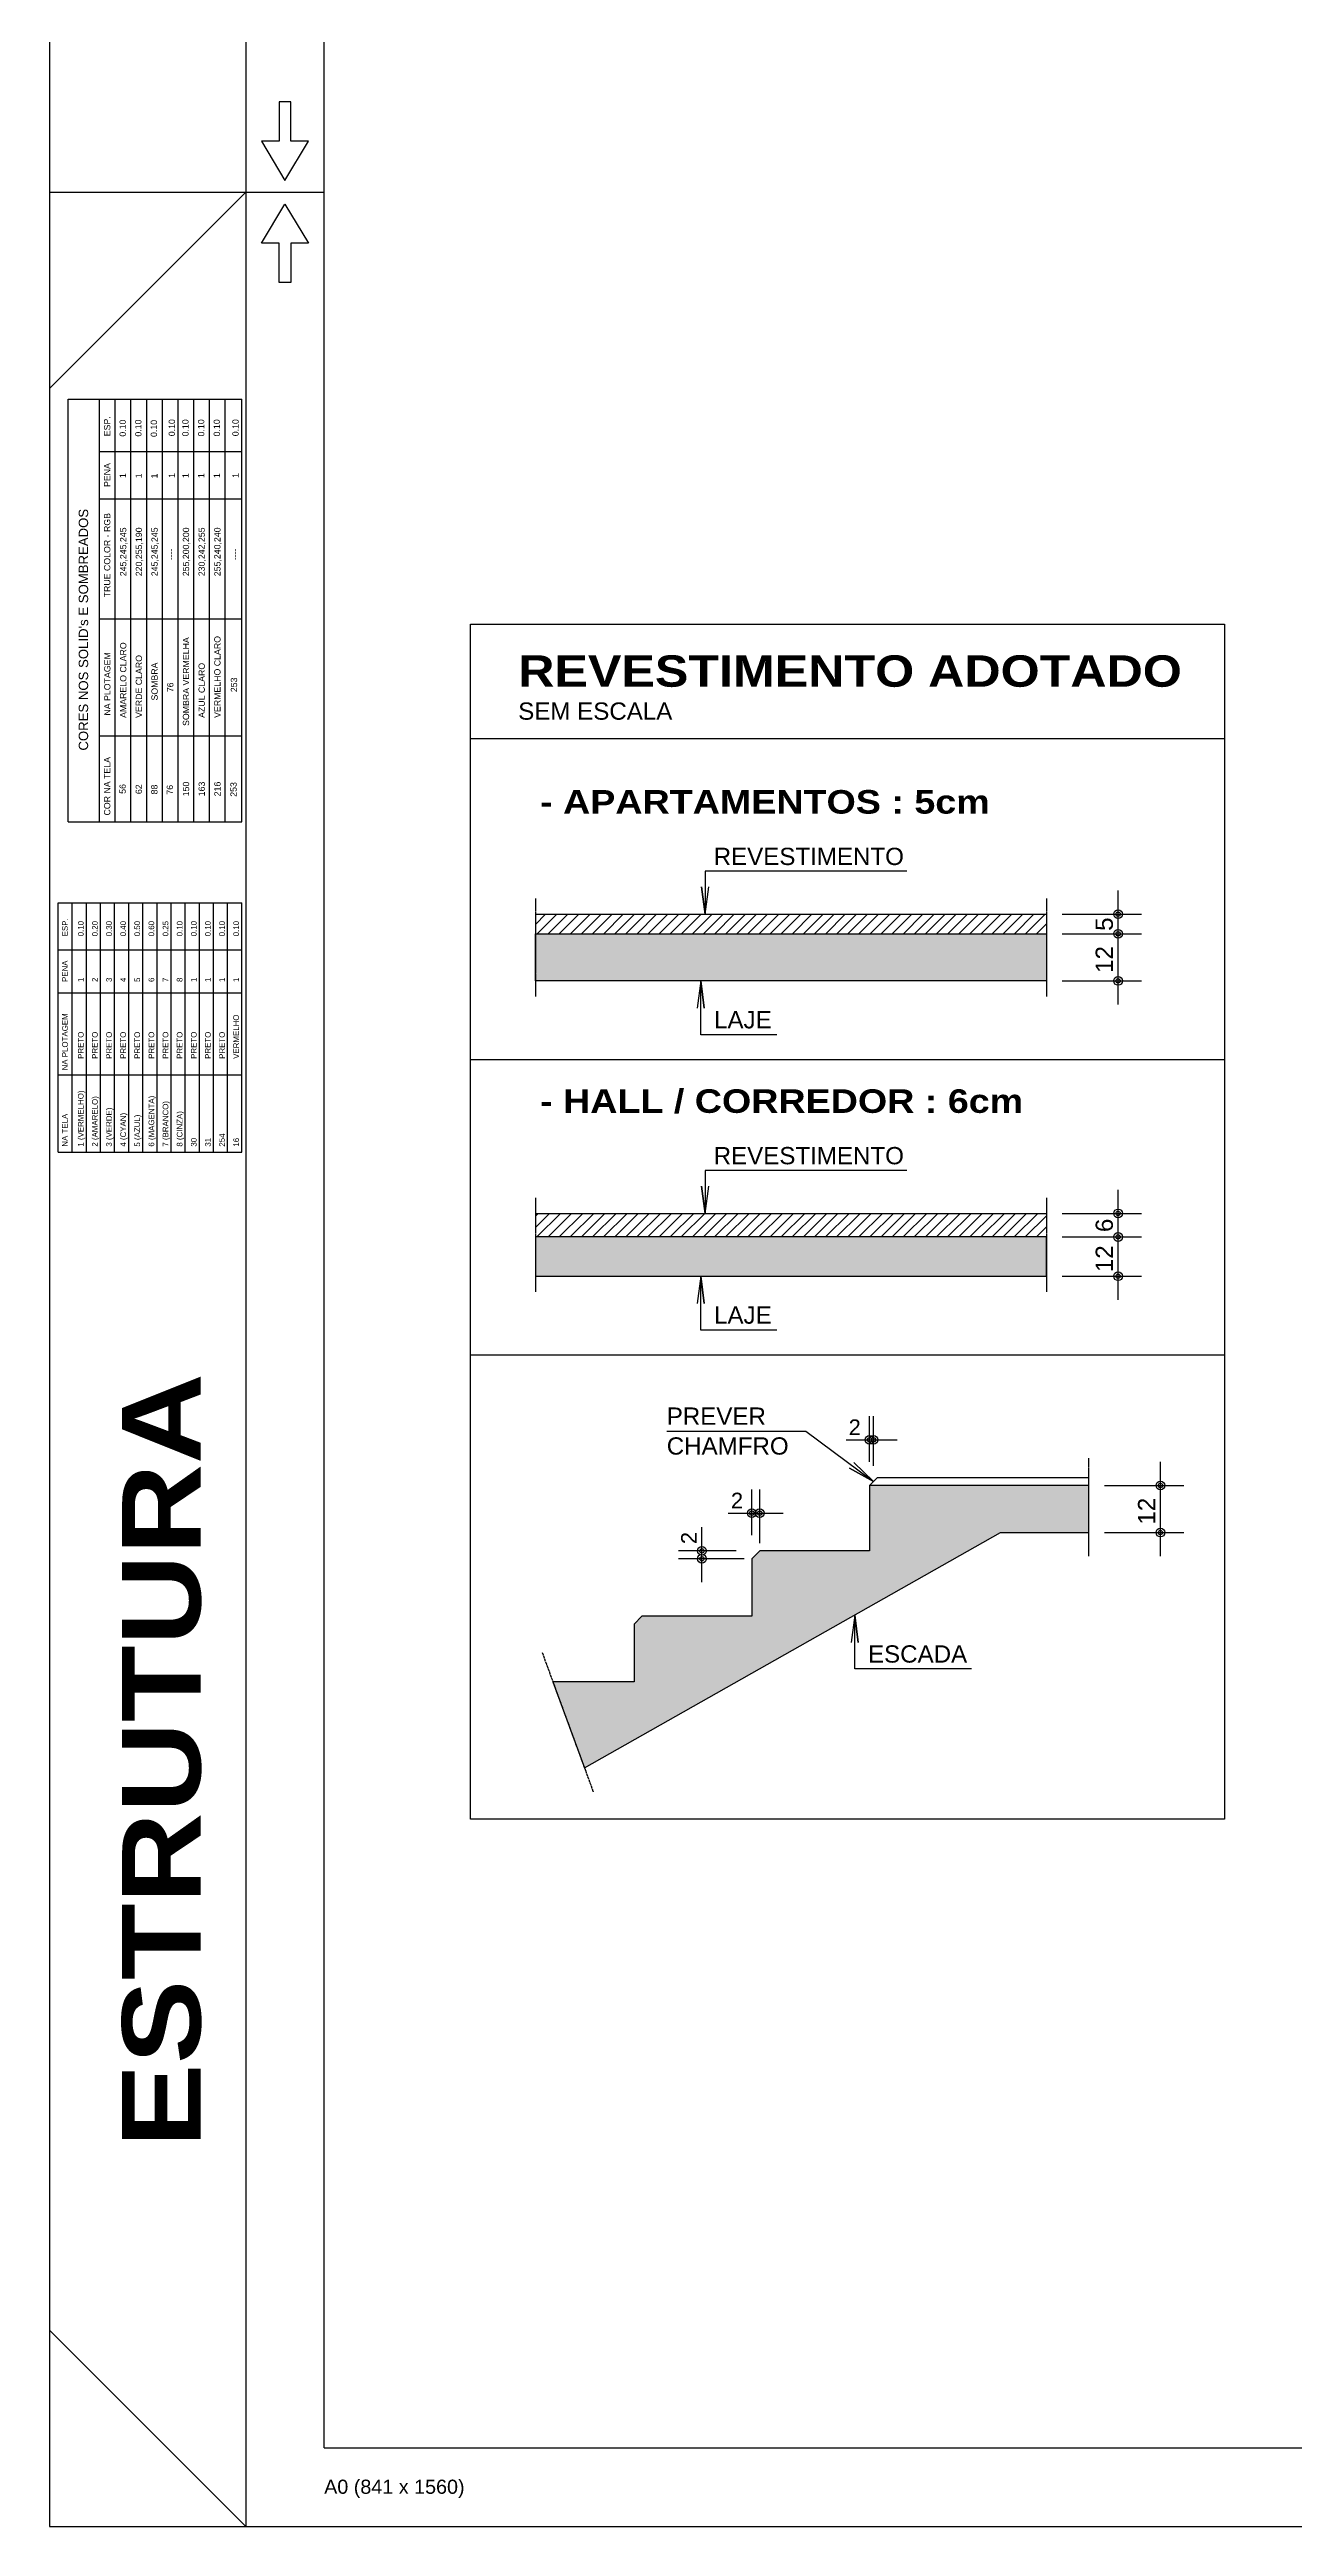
# Model space of a CAD drawing. Extents: x 0 to 7795, y 0 to 4205.
# Drawn here: x 0 to 793, y 0 to 1577 of the extents above; entities that cross this region are included whole.
import ezdxf

# ---------------------------------------------------------------- set-up
doc = ezdxf.new("R2010")
doc.units = 0
doc.header["$MEASUREMENT"] = 0
doc.linetypes.add('ESTILO_TQS_0007', pattern=[2.1, 1.5, -0.2, 0.2, -0.2])
for name, color, linetype in [('MTH-179', 1, 'CONTINUOUS'), ('MTH-18', 1, 'CONTINUOUS'), ('MTH-230', 1, 'CONTINUOUS'), ('MTH-COTAS7', 31, 'CONTINUOUS'), ('MTH-EIXO-215', 1, 'CONTINUOUS'), ('MTH-EIXO-217', 8, 'CONTINUOUS'), ('MTH-LINHA-CORTE', 5, 'CONTINUOUS'), ('MTH-MARGEM', 5, 'CONTINUOUS'), ('MTH-SIMB_COTA', 3, 'CONTINUOUS'), ('MTH-SOMBRA21', 150, 'CONTINUOUS'), ('MTH-TXT-NEGRITO', 5, 'CONTINUOUS'), ('MTH-TXT-NOTAS', 3, 'CONTINUOUS'), ('MTH-TXT2', 5, 'CONTINUOUS')]:
    doc.layers.add(name, color=color, linetype=linetype)
doc.styles.add('TQS_ARIAL', font='arial.ttf')
doc.styles.add('TQS_ARIAL_BLACK', font='ariblk.ttf')

msp = doc.modelspace()

# ---------------------------------------------------------------- linework, layer by layer
at = {"layer": 'MTH-179', "linetype": 'Continuous'}
for p, q in [((0.004008, 4204.998269), (0.004008, -0.002219)), ((125.004016, 4204.998269), (125.004016, -0.002219)), ((0.004008, 1486.247781), (175.004008, 1486.247781)), ((0.004008, 1361.247773), (125.004016, 1486.247781)), ((0.004008, 124.997788), (125.004016, -0.002219)), ((0.004008, -0.002219), (7795.004008, -0.002219))]:
    msp.add_line(p, q, dxfattribs=at)
for points in [[(150.004008, 1493.747781), (165.004008, 1518.747781), (153.754008, 1518.747781), (153.754008, 1543.747781), (146.254008, 1543.747781), (146.254008, 1518.747781), (135.004008, 1518.747781), (150.004008, 1493.747781)], [(150.004008, 1478.747781), (165.004008, 1453.747781), (153.754008, 1453.747781), (153.754008, 1428.747781), (146.254008, 1428.747781), (146.254008, 1453.747781), (135.004008, 1453.747781), (150.004008, 1478.747781)]]:
    msp.add_lwpolyline(points, dxfattribs=at)
at = {"layer": 'MTH-18', "linetype": 'Continuous'}
for p, q in [((309.627015, 1020.098124), (316.112272, 1026.583382)), ((310.68334, 1014.083382), (323.18334, 1026.583382)), ((317.754408, 1014.083382), (330.254408, 1026.583382)), ((324.825476, 1014.083382), (337.325476, 1026.583382)), ((331.896543, 1014.083382), (344.396543, 1026.583382)), ((338.967611, 1014.083382), (351.467611, 1026.583382)), ((346.038679, 1014.083382), (358.538679, 1026.583382)), ((353.109747, 1014.083382), (365.609747, 1026.583382)), ((360.180815, 1014.083382), (372.680815, 1026.583382)), ((367.251883, 1014.083382), (379.751883, 1026.583382)), ((374.32295, 1014.083382), (386.82295, 1026.583382)), ((381.394018, 1014.083382), (393.894018, 1026.583382)), ((388.465086, 1014.083382), (400.965086, 1026.583382)), ((395.536154, 1014.083382), (408.036154, 1026.583382)), ((402.607222, 1014.083382), (415.107222, 1026.583382)), ((409.678289, 1014.083382), (422.178289, 1026.583382)), ((416.749357, 1014.083382), (429.249357, 1026.583382)), ((423.820425, 1014.083382), (436.320425, 1026.583382)), ((430.891493, 1014.083382), (443.391493, 1026.583382)), ((437.962561, 1014.083382), (450.462561, 1026.583382)), ((445.033628, 1014.083382), (457.533628, 1026.583382)), ((452.104696, 1014.083382), (464.604696, 1026.583382)), ((459.175764, 1014.083382), (471.675764, 1026.583382)), ((466.246832, 1014.083382), (478.746832, 1026.583382)), ((473.3179, 1014.083382), (485.8179, 1026.583382)), ((480.388967, 1014.083382), (492.888967, 1026.583382)), ((487.460035, 1014.083382), (499.960035, 1026.583382)), ((494.531103, 1014.083382), (507.031103, 1026.583382)), ((501.602171, 1014.083382), (514.102171, 1026.583382)), ((508.673239, 1014.083382), (521.173239, 1026.583382)), ((515.744307, 1014.083382), (528.244307, 1026.583382)), ((522.815374, 1014.083382), (535.315374, 1026.583382)), ((529.886442, 1014.083382), (542.386442, 1026.583382)), ((536.95751, 1014.083382), (549.45751, 1026.583382)), ((544.028578, 1014.083382), (556.528578, 1026.583382)), ((551.099646, 1014.083382), (563.599646, 1026.583382)), ((558.170713, 1014.083382), (570.670713, 1026.583382)), ((565.241781, 1014.083382), (577.741781, 1026.583382)), ((572.312849, 1014.083382), (584.812849, 1026.583382)), ((579.383917, 1014.083382), (591.883917, 1026.583382)), ((586.454985, 1014.083382), (598.954985, 1026.583382)), ((593.526052, 1014.083382), (606.026052, 1026.583382)), ((600.59712, 1014.083382), (613.09712, 1026.583382)), ((607.668188, 1014.083382), (620.168188, 1026.583382)), ((614.739256, 1014.083382), (627.239256, 1026.583382)), ((621.810324, 1014.083382), (634.310324, 1026.583382)), ((628.881392, 1014.083382), (635.241036, 1020.443026)), ((268.133583, 934.09146), (748.636746, 934.09146)), ((309.627015, 827.149973), (318.523559, 836.046517)), ((309.627015, 834.221041), (311.452491, 836.046517)), ((310.594627, 821.046517), (325.594627, 836.046517)), ((317.665694, 821.046517), (332.665694, 836.046517)), ((324.736762, 821.046517), (339.736762, 836.046517)), ((331.80783, 821.046517), (346.80783, 836.046517)), ((338.878898, 821.046517), (353.878898, 836.046517)), ((345.949966, 821.046517), (360.949966, 836.046517)), ((353.021033, 821.046517), (368.021033, 836.046517)), ((360.092101, 821.046517), (375.092101, 836.046517)), ((367.163169, 821.046517), (382.163169, 836.046517)), ((374.234237, 821.046517), (389.234237, 836.046517)), ((381.305305, 821.046517), (396.305305, 836.046517)), ((388.376373, 821.046517), (403.376373, 836.046517)), ((395.44744, 821.046517), (410.44744, 836.046517)), ((402.518508, 821.046517), (417.518508, 836.046517)), ((409.589576, 821.046517), (424.589576, 836.046517)), ((416.660644, 821.046517), (431.660644, 836.046517)), ((423.731712, 821.046517), (438.731712, 836.046517)), ((430.802779, 821.046517), (445.802779, 836.046517)), ((437.873847, 821.046517), (452.873847, 836.046517)), ((444.944915, 821.046517), (459.944915, 836.046517)), ((452.015983, 821.046517), (467.015983, 836.046517)), ((459.087051, 821.046517), (474.087051, 836.046517)), ((466.158118, 821.046517), (481.158118, 836.046517)), ((473.229186, 821.046517), (488.229186, 836.046517)), ((480.300254, 821.046517), (495.300254, 836.046517)), ((487.371322, 821.046517), (502.371322, 836.046517)), ((494.44239, 821.046517), (509.44239, 836.046517)), ((501.513457, 821.046517), (516.513457, 836.046517)), ((508.584525, 821.046517), (523.584525, 836.046517)), ((515.655593, 821.046517), (530.655593, 836.046517)), ((522.726661, 821.046517), (537.726661, 836.046517)), ((529.797729, 821.046517), (544.797729, 836.046517)), ((536.868797, 821.046517), (551.868797, 836.046517)), ((543.939864, 821.046517), (558.939864, 836.046517)), ((551.010932, 821.046517), (566.010932, 836.046517)), ((558.082, 821.046517), (573.082, 836.046517)), ((565.153068, 821.046517), (580.153068, 836.046517)), ((572.224136, 821.046517), (587.224136, 836.046517)), ((579.295203, 821.046517), (594.295203, 836.046517)), ((586.366271, 821.046517), (601.366271, 836.046517)), ((593.437339, 821.046517), (608.437339, 836.046517)), ((600.508407, 821.046517), (615.508407, 836.046517)), ((607.579475, 821.046517), (622.579475, 836.046517)), ((614.650542, 821.046517), (629.650542, 836.046517)), ((621.72161, 821.046517), (635.241036, 834.565943)), ((628.792678, 821.046517), (635.241036, 827.494875)), ((268.133583, 746.054595), (748.636746, 746.054595))]:
    msp.add_line(p, q, dxfattribs=at)
at = {"layer": 'MTH-230', "linetype": 'Continuous'}
for p, q in [((11.921426, 1354.504695), (122.504012, 1354.504695)), ((31.921426, 1321.235799), (122.504012, 1321.235799)), ((31.921426, 1290.931238), (122.504012, 1290.931238)), ((31.921426, 1214.636428), (122.504012, 1214.636428)), ((31.921426, 1140.144072), (122.504012, 1140.144072)), ((11.921426, 1085.405048), (122.504012, 1085.405048)), ((5.504012, 1033.731676), (122.504012, 1033.731676)), ((5.504012, 1003.789669), (122.504012, 1003.789669)), ((5.504012, 976.515565), (122.504012, 976.515565)), ((5.504012, 924.216767), (122.504012, 924.216767)), ((5.504012, 874.951645), (122.504012, 874.951645))]:
    msp.add_line(p, q, dxfattribs=at)
for points in [[(11.921426, 1085.405048), (11.921426, 1354.504695)], [(31.921426, 1085.405048), (31.921426, 1354.504695)], [(41.921426, 1085.405048), (41.921426, 1354.504695)], [(51.921426, 1085.405048), (51.921426, 1354.504695)], [(61.921426, 1085.405048), (61.921426, 1354.504695)], [(71.921426, 1085.405048), (71.921426, 1354.504695)], [(81.921426, 1085.405048), (81.921426, 1354.504695)], [(91.921426, 1085.405048), (91.921426, 1354.504695)], [(101.921426, 1085.405048), (101.921426, 1354.504695)], [(111.921426, 1085.405048), (111.921426, 1354.504695)], [(122.504012, 1085.405048), (122.504012, 1354.504695)], [(5.504012, 874.951645), (5.504012, 1033.731676)], [(14.504012, 874.951645), (14.504012, 1033.731676)], [(23.504012, 874.951645), (23.504012, 1033.731676)], [(32.504012, 874.951645), (32.504012, 1033.731676)], [(41.504012, 874.951645), (41.504012, 1033.731676)], [(50.504012, 874.951645), (50.504012, 1033.731676)], [(59.504012, 874.951645), (59.504012, 1033.731676)], [(68.504012, 874.951645), (68.504012, 1033.731676)], [(77.504012, 874.951645), (77.504012, 1033.731676)], [(86.504012, 874.951645), (86.504012, 1033.731676)], [(95.504012, 874.951645), (95.504012, 1033.731676)], [(104.504012, 874.951645), (104.504012, 1033.731676)], [(113.504012, 874.951645), (113.504012, 1033.731676)], [(122.504012, 874.951645), (122.504012, 1033.731676)]]:
    msp.add_lwpolyline(points, dxfattribs=at)
at = {"layer": 'MTH-COTAS7', "linetype": 'Continuous'}
for p, q in [((680.823314, 999.083382), (680.823314, 1041.583382)), ((645.241036, 1026.583382), (695.823314, 1026.583382)), ((680.823314, 969.083382), (680.823314, 1029.083382)), ((645.241036, 1014.083382), (695.823314, 1014.083382)), ((645.241036, 1014.083382), (695.823314, 1014.083382)), ((645.241036, 984.083382), (695.823314, 984.083382)), ((645.241036, 836.046517), (695.823314, 836.046517)), ((680.823314, 806.046517), (680.823314, 851.046517)), ((680.823314, 781.046517), (680.823314, 836.046517)), ((645.241036, 821.046517), (695.823314, 821.046517)), ((645.241036, 821.046517), (695.823314, 821.046517)), ((645.241036, 796.046517), (695.823314, 796.046517)), ((522.497767, 677.812094), (522.497767, 706.861813)), ((524.997767, 675.312094), (524.997767, 706.861813)), ((507.497767, 691.861813), (539.997767, 691.861813)), ((672.218499, 662.812094), (722.800776, 662.812094)), ((707.800776, 617.812094), (707.800776, 677.812094)), ((447.497767, 631.162094), (447.497767, 660.211813)), ((452.497767, 626.162094), (452.497767, 660.211813)), ((415.697387, 601.162094), (415.697387, 636.162094)), ((432.497767, 645.211813), (467.497767, 645.211813)), ((672.218499, 632.812094), (722.800776, 632.812094)), ((437.497767, 621.162094), (400.697387, 621.162094)), ((442.497767, 616.162094), (400.697387, 616.162094))]:
    msp.add_line(p, q, dxfattribs=at)
for points in [[(546.2448, 1053.856886), (417.71576, 1053.856886), (417.71576, 1026.583382), (415.431552, 1043.933667), (417.71576, 1026.583382), (419.999968, 1043.933667)], [(463.413997, 949.837246), (414.926644, 949.837246), (414.926644, 984.083382), (417.210852, 966.733096), (414.926644, 984.083382), (412.642435, 966.733096)], [(546.2448, 863.320021), (417.71576, 863.320021), (417.71576, 836.046517), (415.431552, 853.396802), (417.71576, 836.046517), (419.999968, 853.396802)], [(463.413997, 761.800381), (414.926644, 761.800381), (414.926644, 796.046517), (417.210852, 778.696232), (414.926644, 796.046517), (412.642435, 778.696232)], [(393.296683, 697.46502), (481.905725, 697.46502), (524.997767, 665.312094), (509.725847, 673.85718), (524.997767, 665.312094), (512.457856, 677.518676)], [(587.500462, 546.02463), (513.007866, 546.02463), (513.007866, 580.270765), (515.292075, 562.92048), (513.007866, 580.270765), (510.723658, 562.92048)]]:
    msp.add_lwpolyline(points, dxfattribs=at)
for centre, radius in [((680.823314, 1026.583382), 2.8), ((680.823314, 1026.583382), 1.4), ((680.823314, 1014.083382), 2.8), ((680.823314, 1014.083382), 2.8), ((680.823314, 1014.083382), 1.4), ((680.823314, 1014.083382), 1.4), ((680.823314, 984.083382), 2.8), ((680.823314, 984.083382), 1.4), ((680.823314, 836.046517), 2.8), ((680.823314, 836.046517), 1.4), ((680.823314, 821.046517), 2.8), ((680.823314, 821.046517), 2.8), ((680.823314, 821.046517), 1.4), ((680.823314, 821.046517), 1.4), ((680.823314, 796.046517), 2.8), ((680.823314, 796.046517), 1.4), ((707.800776, 662.812094), 2.8), ((707.800776, 662.812094), 1.4), ((707.800776, 632.812094), 2.8), ((707.800776, 632.812094), 1.4)]:
    msp.add_circle(centre, radius, dxfattribs=at)
at = {"layer": 'MTH-EIXO-215', "linetype": 'Continuous'}
for p, q in [((309.627015, 1026.583382), (635.241036, 1026.583382)), ((309.627015, 836.046517), (635.241036, 836.046517)), ((522.497767, 662.812094), (527.497767, 667.812094)), ((527.497767, 667.812094), (662.218499, 667.812094))]:
    msp.add_line(p, q, dxfattribs=at)
at = {"layer": 'MTH-EIXO-217', "linetype": 'ESTILO_TQS_0007'}
for p, q in [((309.627015, 1036.583382), (309.627015, 974.083382)), ((635.241036, 1036.583382), (635.241036, 974.083382)), ((309.627015, 846.046517), (309.627015, 786.046517)), ((635.241036, 846.046517), (635.241036, 786.046517)), ((662.218499, 617.852174), (662.218499, 680.353378)), ((313.941729, 556.360202), (346.442757, 467.739386))]:
    msp.add_line(p, q, dxfattribs=at)
at = {"layer": 'MTH-LINHA-CORTE', "linetype": 'Continuous'}
msp.add_line((268.133583, 1138.371964), (748.636746, 1138.371964), dxfattribs=at)
for points in [[(309.627015, 1014.083382), (635.241036, 1014.083382), (635.241036, 984.083382), (309.627015, 984.083382), (309.627015, 1014.083382)], [(635.241036, 821.046517), (309.627015, 821.046517), (309.627015, 796.046517), (635.241036, 796.046517), (635.241036, 821.046517)], [(340.872567, 482.927668), (605.916418, 632.812094), (662.218499, 632.812094), (662.218499, 662.812094), (522.497767, 662.812094), (522.497767, 621.162094), (452.497767, 621.162094), (447.497767, 616.162094), (447.497767, 579.512094), (377.497767, 579.512094), (372.497767, 574.512094), (372.497767, 537.862094), (320.725773, 537.862094), (340.872567, 482.927668)]]:
    msp.add_lwpolyline(points, dxfattribs=at)
at = {"layer": 'MTH-MARGEM', "linetype": 'Continuous'}
for p, q in [((175.004008, 49.997735), (175.004008, 4154.998269)), ((175.004008, 49.997781), (7745.004008, 49.997781))]:
    msp.add_line(p, q, dxfattribs=at)
at = {"layer": 'MTH-SIMB_COTA', "linetype": 'Continuous'}
for centre, radius in [((522.497767, 691.861813), 2.8), ((524.997767, 691.861813), 2.8), ((522.497767, 691.861813), 1.4), ((524.997767, 691.861813), 1.4), ((447.497767, 645.211813), 2.8), ((452.497767, 645.211813), 2.8), ((447.497767, 645.211813), 1.4), ((452.497767, 645.211813), 1.4), ((415.697387, 621.162094), 2.8), ((415.697387, 616.162094), 2.8), ((415.697387, 621.162094), 1.4), ((415.697387, 616.162094), 1.4)]:
    msp.add_circle(centre, radius, dxfattribs=at)
at = {"layer": 'MTH-SOMBRA21', "linetype": 'Continuous'}
for points in [[(309.627015, 1014.083382), (635.241036, 1014.083382), (635.241036, 984.083382)], [(309.627015, 1014.083382), (635.241036, 984.083382), (309.627015, 984.083382)], [(309.627015, 1014.083382), (309.627015, 984.083382), (309.627015, 1014.083382)], [(635.241036, 821.046517), (309.627015, 821.046517), (309.627015, 796.046517)], [(635.241036, 821.046517), (309.627015, 796.046517), (635.241036, 796.046517)], [(635.241036, 821.046517), (635.241036, 796.046517), (635.241036, 821.046517)], [(605.916418, 632.812094), (662.218499, 662.812094), (522.497767, 662.812094)], [(605.916418, 632.812094), (522.497767, 662.812094), (522.497767, 621.162094)], [(605.916418, 632.812094), (662.218499, 632.812094), (662.218499, 662.812094)], [(372.497767, 537.862094), (340.872567, 482.927668), (605.916418, 632.812094)], [(372.497767, 537.862094), (605.916418, 632.812094), (447.497767, 579.512094)], [(605.916418, 632.812094), (522.497767, 621.162094), (447.497767, 579.512094)], [(447.497767, 616.162094), (447.497767, 579.512094), (522.497767, 621.162094)], [(447.497767, 616.162094), (522.497767, 621.162094), (452.497767, 621.162094)], [(372.497767, 537.862094), (447.497767, 579.512094), (377.497767, 579.512094)], [(372.497767, 537.862094), (377.497767, 579.512094), (372.497767, 574.512094)], [(372.497767, 537.862094), (320.725773, 537.862094), (340.872567, 482.927668)]]:
    msp.add_solid(points, dxfattribs=at)
at = {"layer": 'MTH-TXT2', "linetype": 'Continuous'}
msp.add_lwpolyline([(268.133583, 1211.208578), (748.636746, 1211.208578), (748.636746, 450.266734), (268.133583, 450.266734), (268.133583, 1211.208578)], dxfattribs=at)

# ---------------------------------------------------------------- texts
at = {"layer": 'MTH-179', "linetype": 'Continuous', "style": 'TQS_ARIAL'}
msp.add_text('A0 (841 x 1560)', height=9, dxfattribs=at).set_placement((175.004008, 20.790172))
at = {"layer": 'MTH-230', "linetype": 'Continuous', "style": 'TQS_ARIAL'}
for s, height, p in [('ESP.', 4, (38.741281, 1330.880898)), ('0.10', 4, (48.622286, 1330.618668)), ('0.10', 4, (58.582554, 1330.642507)), ('0.10', 4, (68.503091, 1330.404117)), ('0.10', 4, (79.933432, 1330.880898)), ('0.10', 4, (88.587322, 1330.784747)), ('0.10', 4, (98.587322, 1330.784747)), ('0.10', 4, (108.587322, 1330.784747)), ('0.10', 4, (120.516018, 1330.880898)), ('PENA', 4, (38.741281, 1298.566256)), ('1', 4, (48.709696, 1304.215065)), ('1', 4, (58.820945, 1304.072031)), ('1', 4, (68.820945, 1303.992567)), ('1', 4, (79.933432, 1304.389884)), ('1', 4, (88.683473, 1304.197583)), ('1', 4, (98.683473, 1304.197583)), ('1', 4, (108.683473, 1304.197583)), ('1', 4, (120.516018, 1304.389884)), ("CORES NOS SOLID's E SOMBREADOS", 6, (24.615345, 1130.730233)), ('TRUE COLOR - RGB', 4, (38.741281, 1228.296927)), ('245,245,245', 4, (48.954758, 1241.751361)), ('220,255,190', 4, (58.954758, 1241.751361)), ('245,245,245', 4, (68.954758, 1241.751361)), ('255,200,200', 4, (88.954758, 1241.751361)), ('230,242,255', 4, (98.954758, 1241.751361)), ('255,240,240', 4, (108.954758, 1241.751361)), ('----', 4, (79.422422, 1251.964422)), ('----', 4, (120.005008, 1251.964422)), ('AMARELO CLARO', 4, (48.954758, 1151.534501)), ('SOMBRA VERMELHA', 4, (88.954758, 1146.417091)), ('VERMELHO CLARO', 4, (108.954758, 1151.534501)), ('NA PLOTAGEM', 4, (38.833276, 1153.006246)), ('VERDE CLARO', 4, (58.954758, 1151.534501)), ('SOMBRA', 4, (68.954758, 1162.615229)), ('AZUL CLARO', 4, (98.954758, 1151.534501)), ('76', 4, (78.954758, 1167.900761)), ('253', 4, (119.537344, 1167.900761)), ('COR NA TELA', 4, (38.741281, 1089.405048)), ('56', 4, (48.587322, 1103.198238)), ('62', 4, (58.875774, 1103.005936)), ('88', 4, (68.779624, 1102.813635)), ('76', 4, (78.653666, 1102.669575)), ('150', 4, (88.971925, 1101.61746)), ('163', 4, (98.971925, 1101.61746)), ('216', 4, (108.971925, 1101.61746)), ('253', 4, (119.236252, 1101.330354)), ('ESP.', 3.6, (11.641881, 1012.470258)), ('0.10', 3.6, (21.714818, 1012.470258)), ('0.20', 3.6, (30.714818, 1012.470258)), ('0.30', 3.6, (39.714818, 1012.470258)), ('0.40', 3.6, (48.714818, 1012.470258)), ('0.50', 3.6, (57.714818, 1012.470258)), ('0.60', 3.6, (66.714818, 1012.470258)), ('0.25', 3.6, (75.714818, 1012.470258)), ('0.10', 3.6, (84.714818, 1012.470258)), ('0.10', 3.6, (93.714818, 1012.470258)), ('0.10', 3.6, (102.714818, 1012.470258)), ('0.10', 3.6, (111.714818, 1012.470258)), ('0.10', 3.6, (120.714818, 1012.470258)), ('PENA', 3.6, (11.641881, 983.387081)), ('1', 3.6, (21.714818, 983.387081)), ('2', 3.6, (30.714818, 983.387081)), ('3', 3.6, (39.714818, 983.387081)), ('4', 3.6, (48.714818, 983.387081)), ('5', 3.6, (57.714818, 983.387081)), ('6', 3.6, (66.714818, 983.387081)), ('7', 3.6, (75.714818, 983.387081)), ('8', 3.6, (84.714818, 983.387081)), ('1', 3.6, (93.714818, 983.387081)), ('1', 3.6, (102.714818, 983.387081)), ('1', 3.6, (111.714818, 983.387081)), ('1', 3.6, (120.714818, 983.387081)), ('NA PLOTAGEM', 3.6, (11.641881, 927.109086)), ('VERMELHO', 3.6, (120.714818, 934.452568)), ('PRETO', 3.6, (21.714818, 934.452568)), ('PRETO', 3.6, (30.714818, 934.452568)), ('PRETO', 3.6, (39.714818, 934.452568)), ('PRETO', 3.6, (48.714818, 934.452568)), ('PRETO', 3.6, (57.714818, 934.452568)), ('PRETO', 3.6, (66.714818, 934.452568)), ('PRETO', 3.6, (75.714818, 934.452568)), ('PRETO', 3.6, (84.714818, 934.452568)), ('PRETO', 3.6, (93.714818, 934.452568)), ('PRETO', 3.6, (102.714818, 934.452568)), ('PRETO', 3.6, (111.714818, 934.452568)), ('NA TELA', 3.6, (11.641881, 878.551645)), ('1 (VERMELHO)', 3.6, (21.714818, 878.551645)), ('2 (AMARELO)', 3.6, (30.714818, 878.551645)), ('3 (VERDE)', 3.6, (39.714818, 878.551645)), ('4 (CYAN)', 3.6, (48.714818, 878.551645)), ('6 (MAGENTA)', 3.6, (66.714818, 878.551645)), ('7 (BRANCO)', 3.6, (75.714818, 878.551645)), ('8 (CINZA)', 3.6, (84.714818, 878.551645)), ('5 (AZUL)', 3.6, (57.714818, 878.551645)), ('30', 3.6, (93.714818, 878.551645)), ('31', 3.6, (102.714818, 878.551645)), ('254', 3.6, (111.714818, 878.551645)), ('16', 3.6, (120.714818, 878.551645))]:
    msp.add_text(s, height=height, rotation=90, dxfattribs=at).set_placement(p)
at = {"layer": 'MTH-COTAS7', "linetype": 'Continuous', "style": 'TQS_ARIAL'}
for s, height, p in [('5', 11, (677.523314, 1015.933382)), ('12', 11, (677.523314, 989.183382)), ('6', 11, (677.523314, 824.146517)), ('12', 11, (677.523314, 798.646517)), ('12', 11, (704.500776, 637.912094)), ('2', 10, (412.4181, 625.451028))]:
    msp.add_text(s, height=height, rotation=90, dxfattribs=at).set_placement(p)
for p in [(509.164437, 694.861813), (434.164437, 648.211813)]:
    msp.add_text('2', height=10, dxfattribs=at).set_placement(p)
at = {"layer": 'MTH-TXT-NEGRITO', "linetype": 'Continuous', "style": 'TQS_ARIAL_BLACK'}
for s, height, p in [('REVESTIMENTO ADOTADO', 20, (298.636746, 1171.376757)), ('- APARTAMENTOS : 5cm', 15, (312.550501, 1090.587303)), ('- HALL / CORREDOR : 6cm', 15, (312.550501, 900.050438))]:
    msp.add_text(s, height=height, dxfattribs=at).set_placement(p)
msp.add_text('ESTRUTURA', height=50, rotation=90, dxfattribs=at).set_placement((96.276455, 241.27022))
at = {"layer": 'MTH-TXT-NOTAS', "linetype": 'Continuous', "style": 'TQS_ARIAL'}
for s, p in [('SEM ESCALA', (298.636746, 1150.376757)), ('REVESTIMENTO', (423.162457, 1057.856886)), ('LAJE', (423.41924, 953.837246)), ('REVESTIMENTO', (423.162457, 867.320021)), ('LAJE', (423.41924, 765.800381)), ('PREVER', (393.283171, 701.46502)), ('CHAMFRO', (393.283171, 682.46502)), ('ESCADA', (521.500462, 550.02463))]:
    msp.add_text(s, height=11, dxfattribs=at).set_placement(p)

doc.saveas('drawing.dxf')
